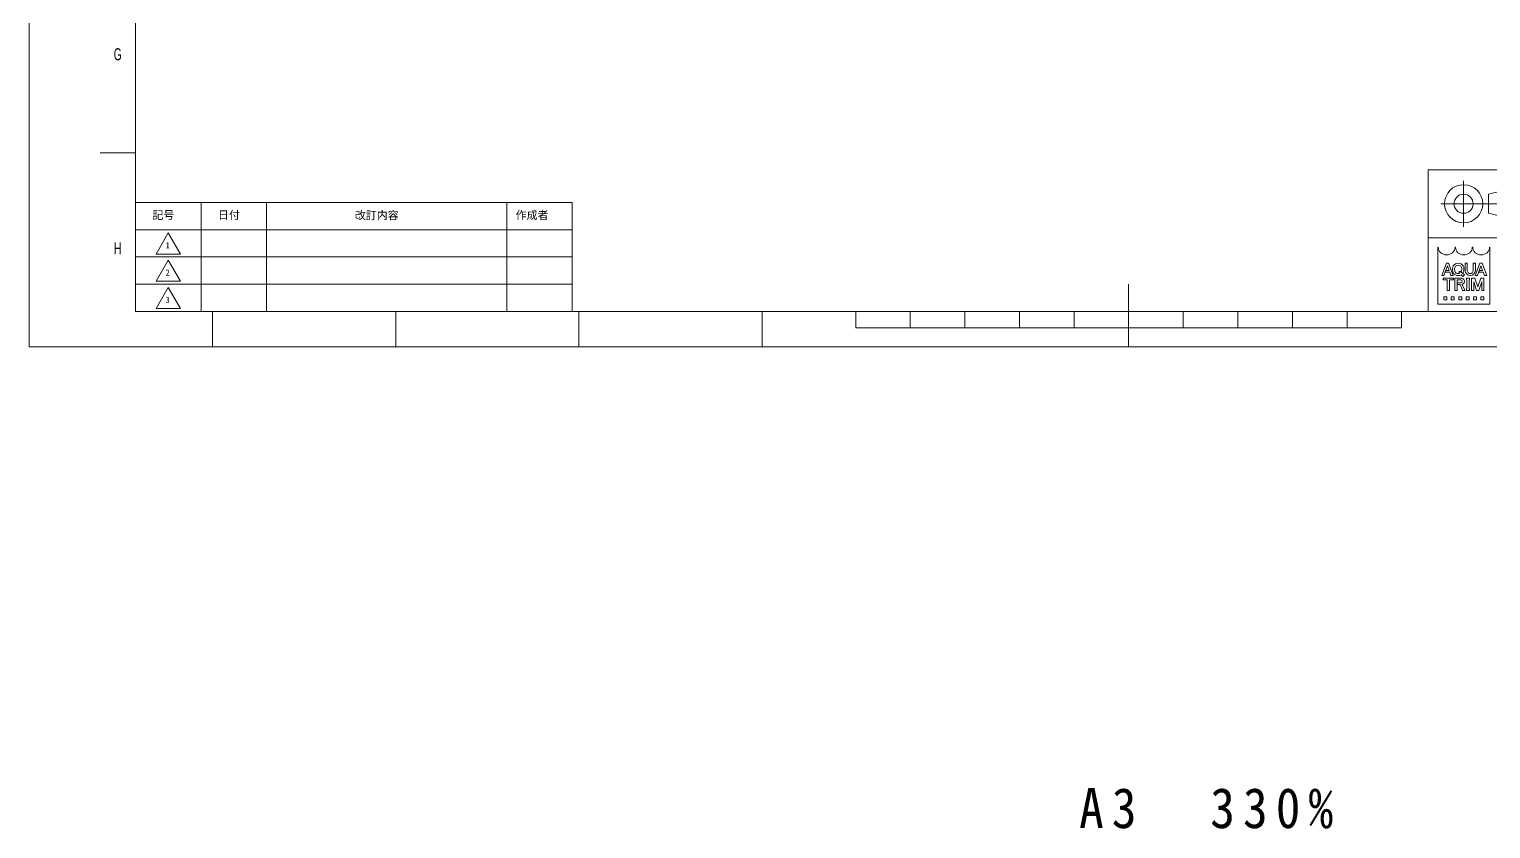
# Model space of a CAD drawing. Units: millimetres at full size. Extents: x -3518 to 3518, y -1863 to 1175.
# Drawn here: x 295 to 2437, y -1863 to -690 of the extents above; entities that cross this region are included whole.
import ezdxf
from ezdxf.enums import TextEntityAlignment as Align

# ---------------------------------------------------------------- set-up
doc = ezdxf.new("R2010")
doc.units = ezdxf.units.MM
doc.header["$LTSCALE"] = 5.6
doc.layers.add('0-9_99_図枠', color=134, linetype='Continuous', lineweight=9)
doc.layers.add('0-A_Defpoints', color=134, linetype='Continuous', lineweight=9)
doc.layers.add('1-0', color=7, linetype='Continuous')
doc.styles.add('ＭＳ ゴシック', font='')
doc.styles.add('ＭＳ Ｐゴシック', font='')
doc.styles.get('ＭＳ ゴシック').set_extended_font_data('MS Gothic')
doc.styles.get('ＭＳ Ｐゴシック').set_extended_font_data('MS PGothic')

msp = doc.modelspace()

# ---------------------------------------------------------------- linework, layer by layer
at = {"layer": '0-9_99_図枠'}
for p, q in [((450.976, -871.621), (398.971, -871.621)), ((2397.371, -980.055), (2397.371, -912.848)), ((546.985, -1104.468), (546.985, -944.451)), ((642.995, -1104.468), (642.995, -944.451)), ((995.03, -1104.468), (995.03, -944.451)), ((2363.768, -946.452), (2495.381, -946.452)), ((450.976, -984.456), (1091.04, -984.456)), ((2804.4, -996.457), (2345.566, -996.457)), ((450.976, -1024.46), (1091.04, -1024.46)), ((2368.447, -1051.752), (2373.528, -1037.484)), ((2370.22, -1046.976), (2371.201, -1044.223)), ((2370.22, -1046.976), (2376.908, -1046.976)), ((2371.201, -1044.223), (2375.928, -1044.223)), ((2372.026, -1033.638), (2375.03, -1033.638)), ((2375.928, -1044.223), (2373.528, -1037.484)), ((2381.86, -1051.665), (2375.03, -1033.638)), ((2381.088, -1041.608), (2381.088, -1043.782)), ((2384.107, -1041.821), (2384.107, -1043.56)), ((2390.123, -1046.949), (2391.727, -1045.245)), ((2390.123, -1046.949), (2391.602, -1048.389)), ((2391.727, -1045.245), (2398.437, -1050.774)), ((2393.661, -1046.753), (2395.996, -1048.677)), ((2394.733, -1041.821), (2394.733, -1043.56)), ((2397.753, -1041.608), (2397.753, -1043.782)), ((2399.427, -1044.437), (2399.427, -1033.638)), ((2402.688, -1033.638), (2399.427, -1033.638)), ((2402.688, -1043.782), (2402.688, -1033.638)), ((2414.643, -1044.437), (2414.643, -1033.638)), ((2417.712, -1051.752), (2422.792, -1037.484)), ((2419.485, -1046.976), (2420.465, -1044.223)), ((2419.485, -1046.976), (2426.172, -1046.976)), ((2420.465, -1044.223), (2425.192, -1044.223)), ((2421.29, -1033.638), (2424.294, -1033.638)), ((2425.192, -1044.223), (2422.792, -1037.484)), ((2431.125, -1051.665), (2424.294, -1033.638)), ((450.976, -1064.464), (1091.04, -1064.464)), ((1906.402, -1156.24), (1906.402, -1064.464)), ((2365.196, -1051.752), (2365.196, -1051.665)), ((2365.196, -1051.752), (2368.447, -1051.752)), ((2367.546, -1055.375), (2382.399, -1055.375)), ((2367.546, -1055.375), (2367.546, -1057.911)), ((2367.546, -1057.911), (2372.98, -1057.911)), ((2373.342, -1073.489), (2373.342, -1058.273)), ((2376.603, -1073.489), (2376.603, -1058.273)), ((2376.965, -1057.911), (2382.399, -1057.911)), ((2381.86, -1051.752), (2381.86, -1051.665)), ((2382.399, -1055.375), (2382.399, -1057.911)), ((2384.464, -1055.375), (2384.464, -1073.489)), ((2384.464, -1055.375), (2392.797, -1055.375)), ((2387.725, -1057.911), (2393.231, -1057.911)), ((2387.833, -1064.905), (2387.833, -1062.369)), ((2387.833, -1062.369), (2393.231, -1062.369)), ((2387.833, -1064.905), (2391.391, -1064.905)), ((2392.735, -1065.813), (2395.493, -1073.489)), ((2393.821, -1050.549), (2396.34, -1053.001)), ((2395.885, -1065.7), (2399.007, -1073.344)), ((2396.34, -1053.001), (2398.437, -1050.774)), ((2401.754, -1055.375), (2405.739, -1055.375)), ((2401.754, -1055.375), (2401.754, -1057.911)), ((2401.754, -1073.489), (2401.754, -1070.953)), ((2402.117, -1070.59), (2402.117, -1058.273)), ((2405.377, -1070.59), (2405.377, -1058.273)), ((2405.739, -1055.375), (2405.739, -1057.911)), ((2407.579, -1051.752), (2406.492, -1051.752)), ((2409.003, -1055.375), (2413.735, -1055.375)), ((2416.43, -1073.489), (2412.261, -1060.809)), ((2418.06, -1068.531), (2413.735, -1055.375)), ((2414.46, -1051.752), (2414.46, -1051.665)), ((2414.46, -1051.752), (2417.712, -1051.752)), ((2418.06, -1068.531), (2422.386, -1055.375)), ((2419.691, -1073.489), (2423.86, -1060.809)), ((2427.121, -1055.375), (2422.386, -1055.375)), ((2431.125, -1051.752), (2431.125, -1051.665)), ((2368.453, -1082.975), (2368.453, -1087.323)), ((2373.342, -1073.489), (2376.603, -1073.489)), ((2379.321, -1082.975), (2379.321, -1087.323)), ((2390.19, -1082.975), (2390.19, -1087.323)), ((2395.493, -1073.489), (2399.007, -1073.489)), ((2399.007, -1073.344), (2399.007, -1073.489)), ((2401.058, -1082.975), (2401.058, -1087.323)), ((2411.927, -1082.975), (2411.927, -1087.323)), ((2416.43, -1073.489), (2419.691, -1073.489)), ((2427.143, -1082.975), (2427.143, -1087.323)), ((563.667, -1156.24), (563.667, -1104.468)), ((832.214, -1156.24), (832.214, -1104.468)), ((1100.761, -1156.24), (1100.761, -1104.468)), ((1369.308, -1156.24), (1369.308, -1104.468)), ((1506.362, -1128.47), (1506.362, -1104.468)), ((1586.37, -1128.47), (1586.37, -1104.468)), ((1666.378, -1128.47), (1666.378, -1104.468)), ((1746.386, -1128.47), (1746.386, -1104.468)), ((1826.394, -1128.47), (1826.394, -1104.468)), ((1986.41, -1128.47), (1986.41, -1104.468)), ((2066.418, -1128.47), (2066.418, -1104.468)), ((2146.426, -1128.47), (2146.426, -1104.468)), ((2226.434, -1128.47), (2226.434, -1104.468)), ((2306.442, -1128.47), (2306.442, -1104.468)), ((1506.362, -1128.47), (2306.442, -1128.47))]:
    msp.add_line(p, q, dxfattribs=at)
for points in [[(450.976, -1104.468), (3465.679, -1104.468), (3465.679, 1070.335), (450.976, 1070.335)], [(2345.566, -1104.468), (3465.679, -1104.468), (3465.679, -896.447), (2345.566, -896.447)], [(2433.775, -932.45), (2489.781, -918.449), (2489.781, -974.455), (2433.775, -960.453)], [(450.976, -1104.468), (1091.04, -1104.468), (1091.04, -944.451), (450.976, -944.451)], [(480.979, -1020.211), (498.981, -989.031), (516.982, -1020.211)], [(480.979, -1060.215), (498.981, -1029.035), (516.982, -1060.215)], [(480.979, -1100.219), (498.981, -1069.039), (516.982, -1100.219)]]:
    msp.add_lwpolyline(points, close=True, dxfattribs=at)
for points in [[(2435.837, -1010.157), (2435.837, -1093.844), (2359.758, -1093.844), (2359.758, -1010.157)], [(2365.196, -1051.752), (2365.196, -1051.665), (2372.026, -1033.638)], [(2381.86, -1051.752), (2378.609, -1051.752), (2376.908, -1046.976)], [(2411.383, -1043.782), (2411.383, -1033.638), (2414.643, -1033.638)], [(2414.46, -1051.752), (2414.46, -1051.665), (2421.29, -1033.638)], [(2431.125, -1051.752), (2427.873, -1051.752), (2426.172, -1046.976)], [(2384.464, -1073.489), (2387.725, -1073.489), (2387.725, -1057.911)], [(2401.754, -1073.489), (2405.739, -1073.489), (2405.739, -1070.953)], [(2409.003, -1055.375), (2409.003, -1073.489), (2412.264, -1073.489), (2412.261, -1060.809)], [(2423.86, -1060.809), (2423.86, -1073.489), (2427.121, -1073.489), (2427.121, -1055.375)], [(2368.453, -1082.975), (2372.8, -1082.975), (2372.8, -1087.323), (2368.453, -1087.323)], [(2379.321, -1082.975), (2383.669, -1082.975), (2383.669, -1087.323), (2379.321, -1087.323)], [(2390.19, -1082.975), (2394.537, -1082.975), (2394.537, -1087.323), (2390.19, -1087.323)], [(2401.058, -1082.975), (2405.406, -1082.975), (2405.406, -1087.323), (2401.058, -1087.323)], [(2411.927, -1082.975), (2416.274, -1082.975), (2416.274, -1087.323), (2411.927, -1087.323)], [(2427.143, -1082.975), (2422.795, -1082.975), (2422.795, -1087.323), (2427.143, -1087.323)]]:
    msp.add_lwpolyline(points, dxfattribs=at)
for radius in [28.003, 14.001]:
    msp.add_circle((2397.371, -946.452), radius, dxfattribs=at)
for centre, radius, start, end in [((2359.758, -1010.519), 0.362, 0, 90), ((2385.118, -1010.519), 0.362, 0, 180), ((2385.118, -1010.519), 0.362, 0, 90), ((2410.478, -1010.519), 0.362, 0, 180), ((2435.837, -1010.519), 0.362, 90, 180), ((2407.086, -1044.109), 7.666, 182.45003, 265.55526), ((2409.155, -1043.866), 6.468, 179.25279, 218.96457), ((2407.035, -1042.651), 6.03, 241.15773, 298.84227), ((2406.985, -1044.109), 7.666, 274.44474, 357.54997), ((2404.915, -1043.866), 6.468, 321.03543, 0.74721), ((2372.98, -1058.273), 0.362, 0, 90), ((2376.965, -1058.273), 0.362, 90, 180), ((2391.391, -1066.354), 1.449, 21.9283, 90), ((2393.154, -1060.14), 2.23, 271.99706, 88.00294), ((2393.693, -1066.597), 2.369, 22.27295, 58.55311), ((2401.754, -1058.273), 0.362, 0, 90), ((2401.754, -1070.59), 0.362, 270, 0), ((2405.739, -1058.273), 0.362, 90, 180), ((2405.739, -1070.59), 0.362, 180, 270)]:
    msp.add_arc(centre, radius, start, end, dxfattribs=at)
for centre, major_axis, ratio, start_param, end_param in [((2372.438, -1010.519), (-12.318, 0), 0.882353, 6.28318531, 9.42477796), ((2397.798, -1010.519), (-12.318, 0), 0.882353, 6.28318531, 9.42477796), ((2423.158, -1010.519), (-12.318, 0), 0.882353, 6.28318531, 9.42477796), ((2389.42, -1041.608), (-8.332, 0), 0.956522, 3.14159265, 6.28318531), ((2389.42, -1043.782), (-8.332, 0), 0.956522, 0, 2.12727056), ((2389.42, -1041.821), (5.313, 0), 0.994718, 6.28318531, 9.42477796), ((2389.42, -1043.568), (5.313, 0), 0.995036, 3.14159265, 5.13549259), ((2389.42, -1043.568), (5.313, 0), 0.995036, 5.63666712, 6.28318531), ((2389.42, -1043.782), (-8.332, 0), 0.956522, 2.48020459, 3.14159265), ((2392.797, -1060.14), (-5.848, 0), 0.81482, 1.94406945, 4.71238898)]:
    msp.add_ellipse(centre, major_axis=major_axis, ratio=ratio, start_param=start_param, end_param=end_param, dxfattribs=at)
at = {"layer": '0-A_Defpoints'}
msp.add_lwpolyline([(295.12, -1156.24), (3517.684, -1156.24), (3517.684, 1122.34), (295.12, 1122.34)], close=True, dxfattribs=at)

# ---------------------------------------------------------------- texts
at = {"layer": '0-9_99_図枠', "style": 'ＭＳ Ｐゴシック'}
for s, width, p in [('G', 0.65, (418.973, -741.197)), ('H', 0.7, (418.973, -1026.048))]:
    msp.add_text(s, height=17.6, dxfattribs=dict(at, width=width)).set_placement(p, align=Align.BOTTOM_LEFT)
at = {"layer": '0-9_99_図枠'}
for s, height, style, p in [('記号', 11.73, 'ＭＳ Ｐゴシック', (475.706, -972.454)), ('日付', 11.73, 'ＭＳ Ｐゴシック', (571.715, -972.454)), ('改訂内容', 11.73, 'ＭＳ Ｐゴシック', (772.463, -972.727)), ('作成者', 11.73, 'ＭＳ Ｐゴシック', (1008.123, -972.454)), ('1', 8.799, 'ＭＳ ゴシック', (495.082, -1014.398)), ('2', 8.799, 'ＭＳ ゴシック', (495.082, -1054.402)), ('3', 8.799, 'ＭＳ ゴシック', (495.082, -1094.406))]:
    msp.add_text(s, height=height, dxfattribs=dict(at, style=style)).set_placement(p, align=Align.BOTTOM_LEFT)
at = {"layer": '1-0', "insert": (1833.787, -1863.203), "char_height": 58.95, "attachment_point": 7, "style": 'ＭＳ ゴシック'}
msp.add_mtext('\\T1.33;\\W0.9;A3\u3000330%', dxfattribs=at)

doc.saveas('drawing.dxf')
